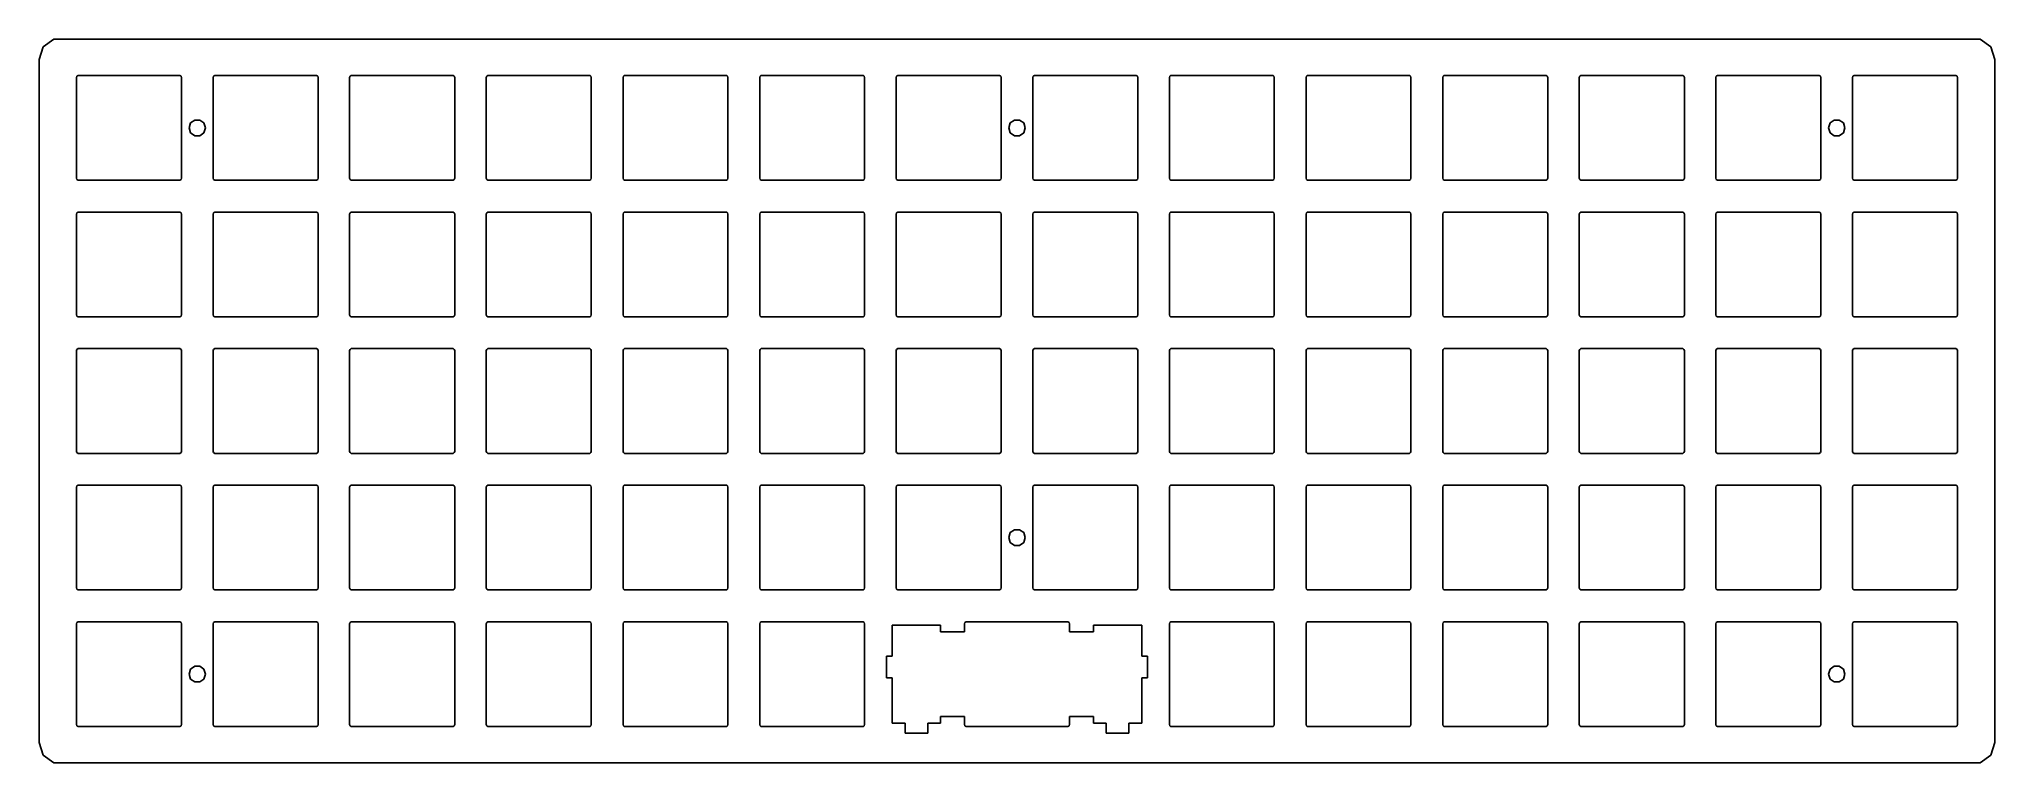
# Model space of a CAD drawing. Header units: metres. Extents: x -5.4 to 5.4, y -2 to 2.
import ezdxf

# ---------------------------------------------------------------- set-up
doc = ezdxf.new("R2010")
doc.units = ezdxf.units.M

msp = doc.modelspace()

# ---------------------------------------------------------------- linework, layer by layer
for p, q in [((-5.332, 1.94), (-5.354, 1.87)), ((-5.273, 1.982), (-5.332, 1.94)), ((5.273, 1.982), (-5.273, 1.982)), ((5.332, 1.94), (5.273, 1.982)), ((5.354, 1.87), (5.332, 1.94)), ((-5.354, 1.87), (-5.354, -1.87)), ((5.354, -1.87), (5.354, 1.87)), ((-5.15, 1.772), (-5.147, 1.779)), ((-5.15, 1.22), (-5.15, 1.772)), ((-5.147, 1.779), (-5.141, 1.783)), ((-5.141, 1.783), (-4.583, 1.783)), ((-4.583, 1.783), (-4.577, 1.779)), ((-4.577, 1.779), (-4.575, 1.772)), ((-4.575, 1.772), (-4.575, 1.22)), ((-4.402, 1.772), (-4.399, 1.779)), ((-4.402, 1.22), (-4.402, 1.772)), ((-4.399, 1.779), (-4.393, 1.783)), ((-4.393, 1.783), (-3.835, 1.783)), ((-3.835, 1.783), (-3.829, 1.779)), ((-3.829, 1.779), (-3.827, 1.772)), ((-3.827, 1.772), (-3.827, 1.22)), ((-3.654, 1.772), (-3.651, 1.779)), ((-3.654, 1.22), (-3.654, 1.772)), ((-3.651, 1.779), (-3.645, 1.783)), ((-3.645, 1.783), (-3.087, 1.783)), ((-3.087, 1.783), (-3.081, 1.779)), ((-3.081, 1.779), (-3.079, 1.772)), ((-3.079, 1.772), (-3.079, 1.22)), ((-2.906, 1.772), (-2.903, 1.779)), ((-2.906, 1.22), (-2.906, 1.772)), ((-2.903, 1.779), (-2.897, 1.783)), ((-2.897, 1.783), (-2.339, 1.783)), ((-2.339, 1.783), (-2.333, 1.779)), ((-2.333, 1.779), (-2.331, 1.772)), ((-2.331, 1.772), (-2.331, 1.22)), ((-2.157, 1.772), (-2.155, 1.779)), ((-2.157, 1.22), (-2.157, 1.772)), ((-2.155, 1.779), (-2.149, 1.783)), ((-2.149, 1.783), (-1.591, 1.783)), ((-1.591, 1.783), (-1.585, 1.779)), ((-1.585, 1.779), (-1.583, 1.772)), ((-1.583, 1.772), (-1.583, 1.22)), ((-1.409, 1.772), (-1.407, 1.779)), ((-1.409, 1.22), (-1.409, 1.772)), ((-1.407, 1.779), (-1.401, 1.783)), ((-1.401, 1.783), (-0.843, 1.783)), ((-0.843, 1.783), (-0.837, 1.779)), ((-0.837, 1.779), (-0.835, 1.772)), ((-0.835, 1.772), (-0.835, 1.22)), ((-0.661, 1.772), (-0.659, 1.779)), ((-0.661, 1.22), (-0.661, 1.772)), ((-0.659, 1.779), (-0.653, 1.783)), ((-0.653, 1.783), (-0.095, 1.783)), ((-0.095, 1.783), (-0.089, 1.779)), ((-0.089, 1.779), (-0.087, 1.772)), ((-0.087, 1.772), (-0.087, 1.22)), ((0.087, 1.772), (0.089, 1.779)), ((0.087, 1.22), (0.087, 1.772)), ((0.089, 1.779), (0.095, 1.783)), ((0.095, 1.783), (0.653, 1.783)), ((0.653, 1.783), (0.659, 1.779)), ((0.659, 1.779), (0.661, 1.772)), ((0.661, 1.772), (0.661, 1.22)), ((0.835, 1.772), (0.837, 1.779)), ((0.835, 1.22), (0.835, 1.772)), ((0.837, 1.779), (0.843, 1.783)), ((0.843, 1.783), (1.401, 1.783)), ((1.401, 1.783), (1.407, 1.779)), ((1.407, 1.779), (1.409, 1.772)), ((1.409, 1.772), (1.409, 1.22)), ((1.583, 1.772), (1.585, 1.779)), ((1.583, 1.22), (1.583, 1.772)), ((1.585, 1.779), (1.591, 1.783)), ((1.591, 1.783), (2.149, 1.783)), ((2.149, 1.783), (2.155, 1.779)), ((2.155, 1.779), (2.157, 1.772)), ((2.157, 1.772), (2.157, 1.22)), ((2.331, 1.772), (2.333, 1.779)), ((2.331, 1.22), (2.331, 1.772)), ((2.333, 1.779), (2.339, 1.783)), ((2.339, 1.783), (2.897, 1.783)), ((2.897, 1.783), (2.903, 1.779)), ((2.903, 1.779), (2.906, 1.772)), ((2.906, 1.772), (2.906, 1.22)), ((3.079, 1.772), (3.081, 1.779)), ((3.079, 1.22), (3.079, 1.772)), ((3.081, 1.779), (3.087, 1.783)), ((3.087, 1.783), (3.645, 1.783)), ((3.645, 1.783), (3.651, 1.779)), ((3.651, 1.779), (3.654, 1.772)), ((3.654, 1.772), (3.654, 1.22)), ((3.827, 1.772), (3.829, 1.779)), ((3.827, 1.22), (3.827, 1.772)), ((3.829, 1.779), (3.835, 1.783)), ((3.835, 1.783), (4.393, 1.783)), ((4.393, 1.783), (4.399, 1.779)), ((4.399, 1.779), (4.402, 1.772)), ((4.402, 1.772), (4.402, 1.22)), ((4.575, 1.772), (4.577, 1.779)), ((4.575, 1.22), (4.575, 1.772)), ((4.577, 1.779), (4.583, 1.783)), ((4.583, 1.783), (5.141, 1.783)), ((5.141, 1.783), (5.147, 1.779)), ((5.147, 1.779), (5.15, 1.772)), ((5.15, 1.772), (5.15, 1.22)), ((-4.533, 1.496), (-4.525, 1.523)), ((-4.525, 1.523), (-4.502, 1.539)), ((-4.502, 1.539), (-4.474, 1.539)), ((-4.474, 1.539), (-4.452, 1.523)), ((-4.452, 1.523), (-4.443, 1.496)), ((-0.045, 1.496), (-0.037, 1.523)), ((-0.037, 1.523), (-0.014, 1.539)), ((-0.014, 1.539), (0.014, 1.539)), ((0.014, 1.539), (0.037, 1.523)), ((0.037, 1.523), (0.045, 1.496)), ((4.443, 1.496), (4.452, 1.523)), ((4.452, 1.523), (4.474, 1.539)), ((4.474, 1.539), (4.502, 1.539)), ((4.502, 1.539), (4.525, 1.523)), ((4.525, 1.523), (4.533, 1.496)), ((-4.525, 1.469), (-4.533, 1.496)), ((-4.502, 1.453), (-4.525, 1.469)), ((-4.474, 1.453), (-4.502, 1.453)), ((-4.452, 1.469), (-4.474, 1.453)), ((-4.443, 1.496), (-4.452, 1.469)), ((-0.037, 1.469), (-0.045, 1.496)), ((-0.014, 1.453), (-0.037, 1.469)), ((0.014, 1.453), (-0.014, 1.453)), ((0.037, 1.469), (0.014, 1.453)), ((0.045, 1.496), (0.037, 1.469)), ((4.452, 1.469), (4.443, 1.496)), ((4.474, 1.453), (4.452, 1.469)), ((4.502, 1.453), (4.474, 1.453)), ((4.525, 1.469), (4.502, 1.453)), ((4.533, 1.496), (4.525, 1.469)), ((-5.147, 1.214), (-5.15, 1.22)), ((-5.141, 1.209), (-5.147, 1.214)), ((-4.583, 1.209), (-5.141, 1.209)), ((-4.577, 1.214), (-4.583, 1.209)), ((-4.575, 1.22), (-4.577, 1.214)), ((-4.399, 1.214), (-4.402, 1.22)), ((-4.393, 1.209), (-4.399, 1.214)), ((-3.835, 1.209), (-4.393, 1.209)), ((-3.829, 1.214), (-3.835, 1.209)), ((-3.827, 1.22), (-3.829, 1.214)), ((-3.651, 1.214), (-3.654, 1.22)), ((-3.645, 1.209), (-3.651, 1.214)), ((-3.087, 1.209), (-3.645, 1.209)), ((-3.081, 1.214), (-3.087, 1.209)), ((-3.079, 1.22), (-3.081, 1.214)), ((-2.903, 1.214), (-2.906, 1.22)), ((-2.897, 1.209), (-2.903, 1.214)), ((-2.339, 1.209), (-2.897, 1.209)), ((-2.333, 1.214), (-2.339, 1.209)), ((-2.331, 1.22), (-2.333, 1.214)), ((-2.155, 1.214), (-2.157, 1.22)), ((-2.149, 1.209), (-2.155, 1.214)), ((-1.591, 1.209), (-2.149, 1.209)), ((-1.585, 1.214), (-1.591, 1.209)), ((-1.583, 1.22), (-1.585, 1.214)), ((-1.407, 1.214), (-1.409, 1.22)), ((-1.401, 1.209), (-1.407, 1.214)), ((-0.843, 1.209), (-1.401, 1.209)), ((-0.837, 1.214), (-0.843, 1.209)), ((-0.835, 1.22), (-0.837, 1.214)), ((-0.659, 1.214), (-0.661, 1.22)), ((-0.653, 1.209), (-0.659, 1.214)), ((-0.095, 1.209), (-0.653, 1.209)), ((-0.089, 1.214), (-0.095, 1.209)), ((-0.087, 1.22), (-0.089, 1.214)), ((0.089, 1.214), (0.087, 1.22)), ((0.095, 1.209), (0.089, 1.214)), ((0.653, 1.209), (0.095, 1.209)), ((0.659, 1.214), (0.653, 1.209)), ((0.661, 1.22), (0.659, 1.214)), ((0.837, 1.214), (0.835, 1.22)), ((0.843, 1.209), (0.837, 1.214)), ((1.401, 1.209), (0.843, 1.209)), ((1.407, 1.214), (1.401, 1.209)), ((1.409, 1.22), (1.407, 1.214)), ((1.585, 1.214), (1.583, 1.22)), ((1.591, 1.209), (1.585, 1.214)), ((2.149, 1.209), (1.591, 1.209)), ((2.155, 1.214), (2.149, 1.209)), ((2.157, 1.22), (2.155, 1.214)), ((2.333, 1.214), (2.331, 1.22)), ((2.339, 1.209), (2.333, 1.214)), ((2.897, 1.209), (2.339, 1.209)), ((2.903, 1.214), (2.897, 1.209)), ((2.906, 1.22), (2.903, 1.214)), ((3.081, 1.214), (3.079, 1.22)), ((3.087, 1.209), (3.081, 1.214)), ((3.645, 1.209), (3.087, 1.209)), ((3.651, 1.214), (3.645, 1.209)), ((3.654, 1.22), (3.651, 1.214)), ((3.829, 1.214), (3.827, 1.22)), ((3.835, 1.209), (3.829, 1.214)), ((4.393, 1.209), (3.835, 1.209)), ((4.399, 1.214), (4.393, 1.209)), ((4.402, 1.22), (4.399, 1.214)), ((4.577, 1.214), (4.575, 1.22)), ((4.583, 1.209), (4.577, 1.214)), ((5.141, 1.209), (4.583, 1.209)), ((5.147, 1.214), (5.141, 1.209)), ((5.15, 1.22), (5.147, 1.214)), ((-5.15, 1.024), (-5.147, 1.031)), ((-5.15, 0.472), (-5.15, 1.024)), ((-5.147, 1.031), (-5.141, 1.035)), ((-5.141, 1.035), (-4.583, 1.035)), ((-4.583, 1.035), (-4.577, 1.031)), ((-4.577, 1.031), (-4.575, 1.024)), ((-4.575, 1.024), (-4.575, 0.472)), ((-4.402, 1.024), (-4.399, 1.031)), ((-4.402, 0.472), (-4.402, 1.024)), ((-4.399, 1.031), (-4.393, 1.035)), ((-4.393, 1.035), (-3.835, 1.035)), ((-3.835, 1.035), (-3.829, 1.031)), ((-3.829, 1.031), (-3.827, 1.024)), ((-3.827, 1.024), (-3.827, 0.472)), ((-3.654, 1.024), (-3.651, 1.031)), ((-3.654, 0.472), (-3.654, 1.024)), ((-3.651, 1.031), (-3.645, 1.035)), ((-3.645, 1.035), (-3.087, 1.035)), ((-3.087, 1.035), (-3.081, 1.031)), ((-3.081, 1.031), (-3.079, 1.024)), ((-3.079, 1.024), (-3.079, 0.472)), ((-2.906, 1.024), (-2.903, 1.031)), ((-2.906, 0.472), (-2.906, 1.024)), ((-2.903, 1.031), (-2.897, 1.035)), ((-2.897, 1.035), (-2.339, 1.035)), ((-2.339, 1.035), (-2.333, 1.031)), ((-2.333, 1.031), (-2.331, 1.024)), ((-2.331, 1.024), (-2.331, 0.472)), ((-2.157, 1.024), (-2.155, 1.031)), ((-2.157, 0.472), (-2.157, 1.024)), ((-2.155, 1.031), (-2.149, 1.035)), ((-2.149, 1.035), (-1.591, 1.035)), ((-1.591, 1.035), (-1.585, 1.031)), ((-1.585, 1.031), (-1.583, 1.024)), ((-1.583, 1.024), (-1.583, 0.472)), ((-1.409, 1.024), (-1.407, 1.031)), ((-1.409, 0.472), (-1.409, 1.024)), ((-1.407, 1.031), (-1.401, 1.035)), ((-1.401, 1.035), (-0.843, 1.035)), ((-0.843, 1.035), (-0.837, 1.031)), ((-0.837, 1.031), (-0.835, 1.024)), ((-0.835, 1.024), (-0.835, 0.472)), ((-0.661, 1.024), (-0.659, 1.031)), ((-0.661, 0.472), (-0.661, 1.024)), ((-0.659, 1.031), (-0.653, 1.035)), ((-0.653, 1.035), (-0.095, 1.035)), ((-0.095, 1.035), (-0.089, 1.031)), ((-0.089, 1.031), (-0.087, 1.024)), ((-0.087, 1.024), (-0.087, 0.472)), ((0.087, 1.024), (0.089, 1.031)), ((0.087, 0.472), (0.087, 1.024)), ((0.089, 1.031), (0.095, 1.035)), ((0.095, 1.035), (0.653, 1.035)), ((0.653, 1.035), (0.659, 1.031)), ((0.659, 1.031), (0.661, 1.024)), ((0.661, 1.024), (0.661, 0.472)), ((0.835, 1.024), (0.837, 1.031)), ((0.835, 0.472), (0.835, 1.024)), ((0.837, 1.031), (0.843, 1.035)), ((0.843, 1.035), (1.401, 1.035)), ((1.401, 1.035), (1.407, 1.031)), ((1.407, 1.031), (1.409, 1.024)), ((1.409, 1.024), (1.409, 0.472)), ((1.583, 1.024), (1.585, 1.031)), ((1.583, 0.472), (1.583, 1.024)), ((1.585, 1.031), (1.591, 1.035)), ((1.591, 1.035), (2.149, 1.035)), ((2.149, 1.035), (2.155, 1.031)), ((2.155, 1.031), (2.157, 1.024)), ((2.157, 1.024), (2.157, 0.472)), ((2.331, 1.024), (2.333, 1.031)), ((2.331, 0.472), (2.331, 1.024)), ((2.333, 1.031), (2.339, 1.035)), ((2.339, 1.035), (2.897, 1.035)), ((2.897, 1.035), (2.903, 1.031)), ((2.903, 1.031), (2.906, 1.024)), ((2.906, 1.024), (2.906, 0.472)), ((3.079, 1.024), (3.081, 1.031)), ((3.079, 0.472), (3.079, 1.024)), ((3.081, 1.031), (3.087, 1.035)), ((3.087, 1.035), (3.645, 1.035)), ((3.645, 1.035), (3.651, 1.031)), ((3.651, 1.031), (3.654, 1.024)), ((3.654, 1.024), (3.654, 0.472)), ((3.827, 1.024), (3.829, 1.031)), ((3.827, 0.472), (3.827, 1.024)), ((3.829, 1.031), (3.835, 1.035)), ((3.835, 1.035), (4.393, 1.035)), ((4.393, 1.035), (4.399, 1.031)), ((4.399, 1.031), (4.402, 1.024)), ((4.402, 1.024), (4.402, 0.472)), ((4.575, 1.024), (4.577, 1.031)), ((4.575, 0.472), (4.575, 1.024)), ((4.577, 1.031), (4.583, 1.035)), ((4.583, 1.035), (5.141, 1.035)), ((5.141, 1.035), (5.147, 1.031)), ((5.147, 1.031), (5.15, 1.024)), ((5.15, 1.024), (5.15, 0.472)), ((-5.147, 0.465), (-5.15, 0.472)), ((-5.141, 0.461), (-5.147, 0.465)), ((-4.583, 0.461), (-5.141, 0.461)), ((-4.577, 0.465), (-4.583, 0.461)), ((-4.575, 0.472), (-4.577, 0.465)), ((-4.399, 0.465), (-4.402, 0.472)), ((-4.393, 0.461), (-4.399, 0.465)), ((-3.835, 0.461), (-4.393, 0.461)), ((-3.829, 0.465), (-3.835, 0.461)), ((-3.827, 0.472), (-3.829, 0.465)), ((-3.651, 0.465), (-3.654, 0.472)), ((-3.645, 0.461), (-3.651, 0.465)), ((-3.087, 0.461), (-3.645, 0.461)), ((-3.081, 0.465), (-3.087, 0.461)), ((-3.079, 0.472), (-3.081, 0.465)), ((-2.903, 0.465), (-2.906, 0.472)), ((-2.897, 0.461), (-2.903, 0.465)), ((-2.339, 0.461), (-2.897, 0.461)), ((-2.333, 0.465), (-2.339, 0.461)), ((-2.331, 0.472), (-2.333, 0.465)), ((-2.155, 0.465), (-2.157, 0.472)), ((-2.149, 0.461), (-2.155, 0.465)), ((-1.591, 0.461), (-2.149, 0.461)), ((-1.585, 0.465), (-1.591, 0.461)), ((-1.583, 0.472), (-1.585, 0.465)), ((-1.407, 0.465), (-1.409, 0.472)), ((-1.401, 0.461), (-1.407, 0.465)), ((-0.843, 0.461), (-1.401, 0.461)), ((-0.837, 0.465), (-0.843, 0.461)), ((-0.835, 0.472), (-0.837, 0.465)), ((-0.659, 0.465), (-0.661, 0.472)), ((-0.653, 0.461), (-0.659, 0.465)), ((-0.095, 0.461), (-0.653, 0.461)), ((-0.089, 0.465), (-0.095, 0.461)), ((-0.087, 0.472), (-0.089, 0.465)), ((0.089, 0.465), (0.087, 0.472)), ((0.095, 0.461), (0.089, 0.465)), ((0.653, 0.461), (0.095, 0.461)), ((0.659, 0.465), (0.653, 0.461)), ((0.661, 0.472), (0.659, 0.465)), ((0.837, 0.465), (0.835, 0.472)), ((0.843, 0.461), (0.837, 0.465)), ((1.401, 0.461), (0.843, 0.461)), ((1.407, 0.465), (1.401, 0.461)), ((1.409, 0.472), (1.407, 0.465)), ((1.585, 0.465), (1.583, 0.472)), ((1.591, 0.461), (1.585, 0.465)), ((2.149, 0.461), (1.591, 0.461)), ((2.155, 0.465), (2.149, 0.461)), ((2.157, 0.472), (2.155, 0.465)), ((2.333, 0.465), (2.331, 0.472)), ((2.339, 0.461), (2.333, 0.465)), ((2.897, 0.461), (2.339, 0.461)), ((2.903, 0.465), (2.897, 0.461)), ((2.906, 0.472), (2.903, 0.465)), ((3.081, 0.465), (3.079, 0.472)), ((3.087, 0.461), (3.081, 0.465)), ((3.645, 0.461), (3.087, 0.461)), ((3.651, 0.465), (3.645, 0.461)), ((3.654, 0.472), (3.651, 0.465)), ((3.829, 0.465), (3.827, 0.472)), ((3.835, 0.461), (3.829, 0.465)), ((4.393, 0.461), (3.835, 0.461)), ((4.399, 0.465), (4.393, 0.461)), ((4.402, 0.472), (4.399, 0.465)), ((4.577, 0.465), (4.575, 0.472)), ((4.583, 0.461), (4.577, 0.465)), ((5.141, 0.461), (4.583, 0.461)), ((5.147, 0.465), (5.141, 0.461)), ((5.15, 0.472), (5.147, 0.465)), ((-5.15, 0.276), (-5.147, 0.283)), ((-5.15, -0.276), (-5.15, 0.276)), ((-5.147, 0.283), (-5.141, 0.287)), ((-5.141, 0.287), (-4.583, 0.287)), ((-4.583, 0.287), (-4.577, 0.283)), ((-4.577, 0.283), (-4.575, 0.276)), ((-4.575, 0.276), (-4.575, -0.276)), ((-4.402, 0.276), (-4.399, 0.283)), ((-4.402, -0.276), (-4.402, 0.276)), ((-4.399, 0.283), (-4.393, 0.287)), ((-4.393, 0.287), (-3.835, 0.287)), ((-3.835, 0.287), (-3.829, 0.283)), ((-3.829, 0.283), (-3.827, 0.276)), ((-3.827, 0.276), (-3.827, -0.276)), ((-3.654, 0.276), (-3.651, 0.283)), ((-3.654, -0.276), (-3.654, 0.276)), ((-3.651, 0.283), (-3.645, 0.287)), ((-3.645, 0.287), (-3.087, 0.287)), ((-3.087, 0.287), (-3.081, 0.283)), ((-3.081, 0.283), (-3.079, 0.276)), ((-3.079, 0.276), (-3.079, -0.276)), ((-2.906, 0.276), (-2.903, 0.283)), ((-2.906, -0.276), (-2.906, 0.276)), ((-2.903, 0.283), (-2.897, 0.287)), ((-2.897, 0.287), (-2.339, 0.287)), ((-2.339, 0.287), (-2.333, 0.283)), ((-2.333, 0.283), (-2.331, 0.276)), ((-2.331, 0.276), (-2.331, -0.276)), ((-2.157, 0.276), (-2.155, 0.283)), ((-2.157, -0.276), (-2.157, 0.276)), ((-2.155, 0.283), (-2.149, 0.287)), ((-2.149, 0.287), (-1.591, 0.287)), ((-1.591, 0.287), (-1.585, 0.283)), ((-1.585, 0.283), (-1.583, 0.276)), ((-1.583, 0.276), (-1.583, -0.276)), ((-1.409, 0.276), (-1.407, 0.283)), ((-1.409, -0.276), (-1.409, 0.276)), ((-1.407, 0.283), (-1.401, 0.287)), ((-1.401, 0.287), (-0.843, 0.287)), ((-0.843, 0.287), (-0.837, 0.283)), ((-0.837, 0.283), (-0.835, 0.276)), ((-0.835, 0.276), (-0.835, -0.276)), ((-0.661, 0.276), (-0.659, 0.283)), ((-0.661, -0.276), (-0.661, 0.276)), ((-0.659, 0.283), (-0.653, 0.287)), ((-0.653, 0.287), (-0.095, 0.287)), ((-0.095, 0.287), (-0.089, 0.283)), ((-0.089, 0.283), (-0.087, 0.276)), ((-0.087, 0.276), (-0.087, -0.276)), ((0.087, 0.276), (0.089, 0.283)), ((0.087, -0.276), (0.087, 0.276)), ((0.089, 0.283), (0.095, 0.287)), ((0.095, 0.287), (0.653, 0.287)), ((0.653, 0.287), (0.659, 0.283)), ((0.659, 0.283), (0.661, 0.276)), ((0.661, 0.276), (0.661, -0.276)), ((0.835, 0.276), (0.837, 0.283)), ((0.835, -0.276), (0.835, 0.276)), ((0.837, 0.283), (0.843, 0.287)), ((0.843, 0.287), (1.401, 0.287)), ((1.401, 0.287), (1.407, 0.283)), ((1.407, 0.283), (1.409, 0.276)), ((1.409, 0.276), (1.409, -0.276)), ((1.583, 0.276), (1.585, 0.283)), ((1.583, -0.276), (1.583, 0.276)), ((1.585, 0.283), (1.591, 0.287)), ((1.591, 0.287), (2.149, 0.287)), ((2.149, 0.287), (2.155, 0.283)), ((2.155, 0.283), (2.157, 0.276)), ((2.157, 0.276), (2.157, -0.276)), ((2.331, 0.276), (2.333, 0.283)), ((2.331, -0.276), (2.331, 0.276)), ((2.333, 0.283), (2.339, 0.287)), ((2.339, 0.287), (2.897, 0.287)), ((2.897, 0.287), (2.903, 0.283)), ((2.903, 0.283), (2.906, 0.276)), ((2.906, 0.276), (2.906, -0.276)), ((3.079, 0.276), (3.081, 0.283)), ((3.079, -0.276), (3.079, 0.276)), ((3.081, 0.283), (3.087, 0.287)), ((3.087, 0.287), (3.645, 0.287)), ((3.645, 0.287), (3.651, 0.283)), ((3.651, 0.283), (3.654, 0.276)), ((3.654, 0.276), (3.654, -0.276)), ((3.827, 0.276), (3.829, 0.283)), ((3.827, -0.276), (3.827, 0.276)), ((3.829, 0.283), (3.835, 0.287)), ((3.835, 0.287), (4.393, 0.287)), ((4.393, 0.287), (4.399, 0.283)), ((4.399, 0.283), (4.402, 0.276)), ((4.402, 0.276), (4.402, -0.276)), ((4.575, 0.276), (4.577, 0.283)), ((4.575, -0.276), (4.575, 0.276)), ((4.577, 0.283), (4.583, 0.287)), ((4.583, 0.287), (5.141, 0.287)), ((5.141, 0.287), (5.147, 0.283)), ((5.147, 0.283), (5.15, 0.276)), ((5.15, 0.276), (5.15, -0.276)), ((-5.147, -0.283), (-5.15, -0.276)), ((-5.141, -0.287), (-5.147, -0.283)), ((-4.583, -0.287), (-5.141, -0.287)), ((-4.577, -0.283), (-4.583, -0.287)), ((-4.575, -0.276), (-4.577, -0.283)), ((-4.399, -0.283), (-4.402, -0.276)), ((-4.393, -0.287), (-4.399, -0.283)), ((-3.835, -0.287), (-4.393, -0.287)), ((-3.829, -0.283), (-3.835, -0.287)), ((-3.827, -0.276), (-3.829, -0.283)), ((-3.651, -0.283), (-3.654, -0.276)), ((-3.645, -0.287), (-3.651, -0.283)), ((-3.087, -0.287), (-3.645, -0.287)), ((-3.081, -0.283), (-3.087, -0.287)), ((-3.079, -0.276), (-3.081, -0.283)), ((-2.903, -0.283), (-2.906, -0.276)), ((-2.897, -0.287), (-2.903, -0.283)), ((-2.339, -0.287), (-2.897, -0.287)), ((-2.333, -0.283), (-2.339, -0.287)), ((-2.331, -0.276), (-2.333, -0.283)), ((-2.155, -0.283), (-2.157, -0.276)), ((-2.149, -0.287), (-2.155, -0.283)), ((-1.591, -0.287), (-2.149, -0.287)), ((-1.585, -0.283), (-1.591, -0.287)), ((-1.583, -0.276), (-1.585, -0.283)), ((-1.407, -0.283), (-1.409, -0.276)), ((-1.401, -0.287), (-1.407, -0.283)), ((-0.843, -0.287), (-1.401, -0.287)), ((-0.837, -0.283), (-0.843, -0.287)), ((-0.835, -0.276), (-0.837, -0.283)), ((-0.659, -0.283), (-0.661, -0.276)), ((-0.653, -0.287), (-0.659, -0.283)), ((-0.095, -0.287), (-0.653, -0.287)), ((-0.089, -0.283), (-0.095, -0.287)), ((-0.087, -0.276), (-0.089, -0.283)), ((0.089, -0.283), (0.087, -0.276)), ((0.095, -0.287), (0.089, -0.283)), ((0.653, -0.287), (0.095, -0.287)), ((0.659, -0.283), (0.653, -0.287)), ((0.661, -0.276), (0.659, -0.283)), ((0.837, -0.283), (0.835, -0.276)), ((0.843, -0.287), (0.837, -0.283)), ((1.401, -0.287), (0.843, -0.287)), ((1.407, -0.283), (1.401, -0.287)), ((1.409, -0.276), (1.407, -0.283)), ((1.585, -0.283), (1.583, -0.276)), ((1.591, -0.287), (1.585, -0.283)), ((2.149, -0.287), (1.591, -0.287)), ((2.155, -0.283), (2.149, -0.287)), ((2.157, -0.276), (2.155, -0.283)), ((2.333, -0.283), (2.331, -0.276)), ((2.339, -0.287), (2.333, -0.283)), ((2.897, -0.287), (2.339, -0.287)), ((2.903, -0.283), (2.897, -0.287)), ((2.906, -0.276), (2.903, -0.283)), ((3.081, -0.283), (3.079, -0.276)), ((3.087, -0.287), (3.081, -0.283)), ((3.645, -0.287), (3.087, -0.287)), ((3.651, -0.283), (3.645, -0.287)), ((3.654, -0.276), (3.651, -0.283)), ((3.829, -0.283), (3.827, -0.276)), ((3.835, -0.287), (3.829, -0.283)), ((4.393, -0.287), (3.835, -0.287)), ((4.399, -0.283), (4.393, -0.287)), ((4.402, -0.276), (4.399, -0.283)), ((4.577, -0.283), (4.575, -0.276)), ((4.583, -0.287), (4.577, -0.283)), ((5.141, -0.287), (4.583, -0.287)), ((5.147, -0.283), (5.141, -0.287)), ((5.15, -0.276), (5.147, -0.283)), ((-5.15, -0.472), (-5.147, -0.465)), ((-5.15, -1.024), (-5.15, -0.472)), ((-5.147, -0.465), (-5.141, -0.461)), ((-5.141, -0.461), (-4.583, -0.461)), ((-4.583, -0.461), (-4.577, -0.465)), ((-4.577, -0.465), (-4.575, -0.472)), ((-4.575, -0.472), (-4.575, -1.024)), ((-4.402, -0.472), (-4.399, -0.465)), ((-4.402, -1.024), (-4.402, -0.472)), ((-4.399, -0.465), (-4.393, -0.461)), ((-4.393, -0.461), (-3.835, -0.461)), ((-3.835, -0.461), (-3.829, -0.465)), ((-3.829, -0.465), (-3.827, -0.472)), ((-3.827, -0.472), (-3.827, -1.024)), ((-3.654, -0.472), (-3.651, -0.465)), ((-3.654, -1.024), (-3.654, -0.472)), ((-3.651, -0.465), (-3.645, -0.461)), ((-3.645, -0.461), (-3.087, -0.461)), ((-3.087, -0.461), (-3.081, -0.465)), ((-3.081, -0.465), (-3.079, -0.472)), ((-3.079, -0.472), (-3.079, -1.024)), ((-2.906, -0.472), (-2.903, -0.465)), ((-2.906, -1.024), (-2.906, -0.472)), ((-2.903, -0.465), (-2.897, -0.461)), ((-2.897, -0.461), (-2.339, -0.461)), ((-2.339, -0.461), (-2.333, -0.465)), ((-2.333, -0.465), (-2.331, -0.472)), ((-2.331, -0.472), (-2.331, -1.024)), ((-2.157, -0.472), (-2.155, -0.465)), ((-2.157, -1.024), (-2.157, -0.472)), ((-2.155, -0.465), (-2.149, -0.461)), ((-2.149, -0.461), (-1.591, -0.461)), ((-1.591, -0.461), (-1.585, -0.465)), ((-1.585, -0.465), (-1.583, -0.472)), ((-1.583, -0.472), (-1.583, -1.024)), ((-1.409, -0.472), (-1.407, -0.465)), ((-1.409, -1.024), (-1.409, -0.472)), ((-1.407, -0.465), (-1.401, -0.461)), ((-1.401, -0.461), (-0.843, -0.461)), ((-0.843, -0.461), (-0.837, -0.465)), ((-0.837, -0.465), (-0.835, -0.472)), ((-0.835, -0.472), (-0.835, -1.024)), ((-0.661, -0.472), (-0.659, -0.465)), ((-0.661, -1.024), (-0.661, -0.472)), ((-0.659, -0.465), (-0.653, -0.461)), ((-0.653, -0.461), (-0.095, -0.461)), ((-0.095, -0.461), (-0.089, -0.465)), ((-0.089, -0.465), (-0.087, -0.472)), ((-0.087, -0.472), (-0.087, -1.024)), ((0.087, -0.472), (0.089, -0.465)), ((0.087, -1.024), (0.087, -0.472)), ((0.089, -0.465), (0.095, -0.461)), ((0.095, -0.461), (0.653, -0.461)), ((0.653, -0.461), (0.659, -0.465)), ((0.659, -0.465), (0.661, -0.472)), ((0.661, -0.472), (0.661, -1.024)), ((0.835, -0.472), (0.837, -0.465)), ((0.835, -1.024), (0.835, -0.472)), ((0.837, -0.465), (0.843, -0.461)), ((0.843, -0.461), (1.401, -0.461)), ((1.401, -0.461), (1.407, -0.465)), ((1.407, -0.465), (1.409, -0.472)), ((1.409, -0.472), (1.409, -1.024)), ((1.583, -0.472), (1.585, -0.465)), ((1.583, -1.024), (1.583, -0.472)), ((1.585, -0.465), (1.591, -0.461)), ((1.591, -0.461), (2.149, -0.461)), ((2.149, -0.461), (2.155, -0.465)), ((2.155, -0.465), (2.157, -0.472)), ((2.157, -0.472), (2.157, -1.024)), ((2.331, -0.472), (2.333, -0.465)), ((2.331, -1.024), (2.331, -0.472)), ((2.333, -0.465), (2.339, -0.461)), ((2.339, -0.461), (2.897, -0.461)), ((2.897, -0.461), (2.903, -0.465)), ((2.903, -0.465), (2.906, -0.472)), ((2.906, -0.472), (2.906, -1.024)), ((3.079, -0.472), (3.081, -0.465)), ((3.079, -1.024), (3.079, -0.472)), ((3.081, -0.465), (3.087, -0.461)), ((3.087, -0.461), (3.645, -0.461)), ((3.645, -0.461), (3.651, -0.465)), ((3.651, -0.465), (3.654, -0.472)), ((3.654, -0.472), (3.654, -1.024)), ((3.827, -0.472), (3.829, -0.465)), ((3.827, -1.024), (3.827, -0.472)), ((3.829, -0.465), (3.835, -0.461)), ((3.835, -0.461), (4.393, -0.461)), ((4.393, -0.461), (4.399, -0.465)), ((4.399, -0.465), (4.402, -0.472)), ((4.402, -0.472), (4.402, -1.024)), ((4.575, -0.472), (4.577, -0.465)), ((4.575, -1.024), (4.575, -0.472)), ((4.577, -0.465), (4.583, -0.461)), ((4.583, -0.461), (5.141, -0.461)), ((5.141, -0.461), (5.147, -0.465)), ((5.147, -0.465), (5.15, -0.472)), ((5.15, -0.472), (5.15, -1.024)), ((-0.045, -0.748), (-0.037, -0.721)), ((-0.037, -0.775), (-0.045, -0.748)), ((-0.037, -0.721), (-0.014, -0.705)), ((-0.014, -0.705), (0.014, -0.705)), ((0.014, -0.705), (0.037, -0.721)), ((0.037, -0.721), (0.045, -0.748)), ((0.045, -0.748), (0.037, -0.775)), ((-0.014, -0.791), (-0.037, -0.775)), ((0.014, -0.791), (-0.014, -0.791)), ((0.037, -0.775), (0.014, -0.791)), ((-5.147, -1.031), (-5.15, -1.024)), ((-5.141, -1.035), (-5.147, -1.031)), ((-4.583, -1.035), (-5.141, -1.035)), ((-4.577, -1.031), (-4.583, -1.035)), ((-4.575, -1.024), (-4.577, -1.031)), ((-4.399, -1.031), (-4.402, -1.024)), ((-4.393, -1.035), (-4.399, -1.031)), ((-3.835, -1.035), (-4.393, -1.035)), ((-3.829, -1.031), (-3.835, -1.035)), ((-3.827, -1.024), (-3.829, -1.031)), ((-3.651, -1.031), (-3.654, -1.024)), ((-3.645, -1.035), (-3.651, -1.031)), ((-3.087, -1.035), (-3.645, -1.035)), ((-3.081, -1.031), (-3.087, -1.035)), ((-3.079, -1.024), (-3.081, -1.031)), ((-2.903, -1.031), (-2.906, -1.024)), ((-2.897, -1.035), (-2.903, -1.031)), ((-2.339, -1.035), (-2.897, -1.035)), ((-2.333, -1.031), (-2.339, -1.035)), ((-2.331, -1.024), (-2.333, -1.031)), ((-2.155, -1.031), (-2.157, -1.024)), ((-2.149, -1.035), (-2.155, -1.031)), ((-1.591, -1.035), (-2.149, -1.035)), ((-1.585, -1.031), (-1.591, -1.035)), ((-1.583, -1.024), (-1.585, -1.031)), ((-1.407, -1.031), (-1.409, -1.024)), ((-1.401, -1.035), (-1.407, -1.031)), ((-0.843, -1.035), (-1.401, -1.035)), ((-0.837, -1.031), (-0.843, -1.035)), ((-0.835, -1.024), (-0.837, -1.031)), ((-0.659, -1.031), (-0.661, -1.024)), ((-0.653, -1.035), (-0.659, -1.031)), ((-0.095, -1.035), (-0.653, -1.035)), ((-0.089, -1.031), (-0.095, -1.035)), ((-0.087, -1.024), (-0.089, -1.031)), ((0.089, -1.031), (0.087, -1.024)), ((0.095, -1.035), (0.089, -1.031)), ((0.653, -1.035), (0.095, -1.035)), ((0.659, -1.031), (0.653, -1.035)), ((0.661, -1.024), (0.659, -1.031)), ((0.837, -1.031), (0.835, -1.024)), ((0.843, -1.035), (0.837, -1.031)), ((1.401, -1.035), (0.843, -1.035)), ((1.407, -1.031), (1.401, -1.035)), ((1.409, -1.024), (1.407, -1.031)), ((1.585, -1.031), (1.583, -1.024)), ((1.591, -1.035), (1.585, -1.031)), ((2.149, -1.035), (1.591, -1.035)), ((2.155, -1.031), (2.149, -1.035)), ((2.157, -1.024), (2.155, -1.031)), ((2.333, -1.031), (2.331, -1.024)), ((2.339, -1.035), (2.333, -1.031)), ((2.897, -1.035), (2.339, -1.035)), ((2.903, -1.031), (2.897, -1.035)), ((2.906, -1.024), (2.903, -1.031)), ((3.081, -1.031), (3.079, -1.024)), ((3.087, -1.035), (3.081, -1.031)), ((3.645, -1.035), (3.087, -1.035)), ((3.651, -1.031), (3.645, -1.035)), ((3.654, -1.024), (3.651, -1.031)), ((3.829, -1.031), (3.827, -1.024)), ((3.835, -1.035), (3.829, -1.031)), ((4.393, -1.035), (3.835, -1.035)), ((4.399, -1.031), (4.393, -1.035)), ((4.402, -1.024), (4.399, -1.031)), ((4.577, -1.031), (4.575, -1.024)), ((4.583, -1.035), (4.577, -1.031)), ((5.141, -1.035), (4.583, -1.035)), ((5.147, -1.031), (5.141, -1.035)), ((5.15, -1.024), (5.147, -1.031)), ((-5.15, -1.22), (-5.147, -1.214)), ((-5.15, -1.772), (-5.15, -1.22)), ((-5.147, -1.214), (-5.141, -1.209)), ((-5.141, -1.209), (-4.583, -1.209)), ((-4.583, -1.209), (-4.577, -1.214)), ((-4.577, -1.214), (-4.575, -1.22)), ((-4.575, -1.22), (-4.575, -1.772)), ((-4.402, -1.22), (-4.399, -1.214)), ((-4.402, -1.772), (-4.402, -1.22)), ((-4.399, -1.214), (-4.393, -1.209)), ((-4.393, -1.209), (-3.835, -1.209)), ((-3.835, -1.209), (-3.829, -1.214)), ((-3.829, -1.214), (-3.827, -1.22)), ((-3.827, -1.22), (-3.827, -1.772)), ((-3.654, -1.22), (-3.651, -1.214)), ((-3.654, -1.772), (-3.654, -1.22)), ((-3.651, -1.214), (-3.645, -1.209)), ((-3.645, -1.209), (-3.087, -1.209)), ((-3.087, -1.209), (-3.081, -1.214)), ((-3.081, -1.214), (-3.079, -1.22)), ((-3.079, -1.22), (-3.079, -1.772)), ((-2.906, -1.22), (-2.903, -1.214)), ((-2.906, -1.772), (-2.906, -1.22)), ((-2.903, -1.214), (-2.897, -1.209)), ((-2.897, -1.209), (-2.339, -1.209)), ((-2.339, -1.209), (-2.333, -1.214)), ((-2.333, -1.214), (-2.331, -1.22)), ((-2.331, -1.22), (-2.331, -1.772)), ((-2.157, -1.22), (-2.155, -1.214)), ((-2.157, -1.772), (-2.157, -1.22)), ((-2.155, -1.214), (-2.149, -1.209)), ((-2.149, -1.209), (-1.591, -1.209)), ((-1.591, -1.209), (-1.585, -1.214)), ((-1.585, -1.214), (-1.583, -1.22)), ((-1.583, -1.22), (-1.583, -1.772)), ((-1.409, -1.22), (-1.407, -1.214)), ((-1.409, -1.772), (-1.409, -1.22)), ((-1.407, -1.214), (-1.401, -1.209)), ((-1.401, -1.209), (-0.843, -1.209)), ((-0.843, -1.209), (-0.837, -1.214)), ((-0.837, -1.214), (-0.835, -1.22)), ((-0.835, -1.22), (-0.835, -1.772)), ((-0.684, -1.398), (-0.684, -1.228)), ((-0.684, -1.228), (-0.418, -1.228)), ((-0.418, -1.228), (-0.418, -1.264)), ((-0.418, -1.264), (-0.287, -1.264)), ((-0.287, -1.22), (-0.285, -1.214)), ((-0.287, -1.264), (-0.287, -1.22)), ((-0.285, -1.214), (-0.279, -1.209)), ((-0.279, -1.209), (0.279, -1.209)), ((0.279, -1.209), (0.285, -1.214)), ((0.285, -1.214), (0.287, -1.22)), ((0.287, -1.22), (0.287, -1.264)), ((0.287, -1.264), (0.418, -1.264)), ((0.418, -1.264), (0.418, -1.228)), ((0.418, -1.228), (0.684, -1.228)), ((0.684, -1.228), (0.684, -1.398)), ((0.835, -1.22), (0.837, -1.214)), ((0.835, -1.772), (0.835, -1.22)), ((0.837, -1.214), (0.843, -1.209)), ((0.843, -1.209), (1.401, -1.209)), ((1.401, -1.209), (1.407, -1.214)), ((1.407, -1.214), (1.409, -1.22)), ((1.409, -1.22), (1.409, -1.772)), ((1.583, -1.22), (1.585, -1.214)), ((1.583, -1.772), (1.583, -1.22)), ((1.585, -1.214), (1.591, -1.209)), ((1.591, -1.209), (2.149, -1.209)), ((2.149, -1.209), (2.155, -1.214)), ((2.155, -1.214), (2.157, -1.22)), ((2.157, -1.22), (2.157, -1.772)), ((2.331, -1.22), (2.333, -1.214)), ((2.331, -1.772), (2.331, -1.22)), ((2.333, -1.214), (2.339, -1.209)), ((2.339, -1.209), (2.897, -1.209)), ((2.897, -1.209), (2.903, -1.214)), ((2.903, -1.214), (2.906, -1.22)), ((2.906, -1.22), (2.906, -1.772)), ((3.079, -1.22), (3.081, -1.214)), ((3.079, -1.772), (3.079, -1.22)), ((3.081, -1.214), (3.087, -1.209)), ((3.087, -1.209), (3.645, -1.209)), ((3.645, -1.209), (3.651, -1.214)), ((3.651, -1.214), (3.654, -1.22)), ((3.654, -1.22), (3.654, -1.772)), ((3.827, -1.22), (3.829, -1.214)), ((3.827, -1.772), (3.827, -1.22)), ((3.829, -1.214), (3.835, -1.209)), ((3.835, -1.209), (4.393, -1.209)), ((4.393, -1.209), (4.399, -1.214)), ((4.399, -1.214), (4.402, -1.22)), ((4.402, -1.22), (4.402, -1.772)), ((4.575, -1.22), (4.577, -1.214)), ((4.575, -1.772), (4.575, -1.22)), ((4.577, -1.214), (4.583, -1.209)), ((4.583, -1.209), (5.141, -1.209)), ((5.141, -1.209), (5.147, -1.214)), ((5.147, -1.214), (5.15, -1.22)), ((5.15, -1.22), (5.15, -1.772)), ((-4.533, -1.496), (-4.525, -1.469)), ((-4.525, -1.523), (-4.533, -1.496)), ((-4.525, -1.469), (-4.502, -1.453)), ((-4.502, -1.453), (-4.474, -1.453)), ((-4.474, -1.453), (-4.452, -1.469)), ((-4.452, -1.469), (-4.443, -1.496)), ((-4.443, -1.496), (-4.452, -1.523)), ((-0.714, -1.516), (-0.714, -1.398)), ((-0.714, -1.398), (-0.684, -1.398)), ((0.684, -1.398), (0.714, -1.398)), ((0.714, -1.398), (0.714, -1.516)), ((4.443, -1.496), (4.452, -1.469)), ((4.452, -1.523), (4.443, -1.496)), ((4.452, -1.469), (4.474, -1.453)), ((4.474, -1.453), (4.502, -1.453)), ((4.502, -1.453), (4.525, -1.469)), ((4.525, -1.469), (4.533, -1.496)), ((4.533, -1.496), (4.525, -1.523)), ((-4.502, -1.539), (-4.525, -1.523)), ((-4.474, -1.539), (-4.502, -1.539)), ((-4.452, -1.523), (-4.474, -1.539)), ((-0.684, -1.516), (-0.714, -1.516)), ((-0.684, -1.764), (-0.684, -1.516)), ((0.714, -1.516), (0.684, -1.516)), ((0.684, -1.516), (0.684, -1.764)), ((4.474, -1.539), (4.452, -1.523)), ((4.502, -1.539), (4.474, -1.539)), ((4.525, -1.523), (4.502, -1.539)), ((-5.147, -1.779), (-5.15, -1.772)), ((-5.141, -1.783), (-5.147, -1.779)), ((-4.583, -1.783), (-5.141, -1.783)), ((-4.577, -1.779), (-4.583, -1.783)), ((-4.575, -1.772), (-4.577, -1.779)), ((-4.399, -1.779), (-4.402, -1.772)), ((-4.393, -1.783), (-4.399, -1.779)), ((-3.835, -1.783), (-4.393, -1.783)), ((-3.829, -1.779), (-3.835, -1.783)), ((-3.827, -1.772), (-3.829, -1.779)), ((-3.651, -1.779), (-3.654, -1.772)), ((-3.645, -1.783), (-3.651, -1.779)), ((-3.087, -1.783), (-3.645, -1.783)), ((-3.081, -1.779), (-3.087, -1.783)), ((-3.079, -1.772), (-3.081, -1.779)), ((-2.903, -1.779), (-2.906, -1.772)), ((-2.897, -1.783), (-2.903, -1.779)), ((-2.339, -1.783), (-2.897, -1.783)), ((-2.333, -1.779), (-2.339, -1.783)), ((-2.331, -1.772), (-2.333, -1.779)), ((-2.155, -1.779), (-2.157, -1.772)), ((-2.149, -1.783), (-2.155, -1.779)), ((-1.591, -1.783), (-2.149, -1.783)), ((-1.585, -1.779), (-1.591, -1.783)), ((-1.583, -1.772), (-1.585, -1.779)), ((-1.407, -1.779), (-1.409, -1.772)), ((-1.401, -1.783), (-1.407, -1.779)), ((-0.843, -1.783), (-1.401, -1.783)), ((-0.837, -1.779), (-0.843, -1.783)), ((-0.835, -1.772), (-0.837, -1.779)), ((-0.613, -1.764), (-0.684, -1.764)), ((-0.613, -1.819), (-0.613, -1.764)), ((-0.489, -1.819), (-0.613, -1.819)), ((-0.418, -1.764), (-0.489, -1.764)), ((-0.489, -1.764), (-0.489, -1.819)), ((-0.287, -1.728), (-0.418, -1.728)), ((-0.418, -1.728), (-0.418, -1.764)), ((-0.287, -1.772), (-0.287, -1.728)), ((-0.285, -1.779), (-0.287, -1.772)), ((-0.279, -1.783), (-0.285, -1.779)), ((0.279, -1.783), (-0.279, -1.783)), ((0.285, -1.779), (0.279, -1.783)), ((0.287, -1.772), (0.285, -1.779)), ((0.418, -1.728), (0.287, -1.728)), ((0.287, -1.728), (0.287, -1.772)), ((0.418, -1.764), (0.418, -1.728)), ((0.489, -1.764), (0.418, -1.764)), ((0.489, -1.819), (0.489, -1.764)), ((0.613, -1.819), (0.489, -1.819)), ((0.684, -1.764), (0.613, -1.764)), ((0.613, -1.764), (0.613, -1.819)), ((0.837, -1.779), (0.835, -1.772)), ((0.843, -1.783), (0.837, -1.779)), ((1.401, -1.783), (0.843, -1.783)), ((1.407, -1.779), (1.401, -1.783)), ((1.409, -1.772), (1.407, -1.779)), ((1.585, -1.779), (1.583, -1.772)), ((1.591, -1.783), (1.585, -1.779)), ((2.149, -1.783), (1.591, -1.783)), ((2.155, -1.779), (2.149, -1.783)), ((2.157, -1.772), (2.155, -1.779)), ((2.333, -1.779), (2.331, -1.772)), ((2.339, -1.783), (2.333, -1.779)), ((2.897, -1.783), (2.339, -1.783)), ((2.903, -1.779), (2.897, -1.783)), ((2.906, -1.772), (2.903, -1.779)), ((3.081, -1.779), (3.079, -1.772)), ((3.087, -1.783), (3.081, -1.779)), ((3.645, -1.783), (3.087, -1.783)), ((3.651, -1.779), (3.645, -1.783)), ((3.654, -1.772), (3.651, -1.779)), ((3.829, -1.779), (3.827, -1.772)), ((3.835, -1.783), (3.829, -1.779)), ((4.393, -1.783), (3.835, -1.783)), ((4.399, -1.779), (4.393, -1.783)), ((4.402, -1.772), (4.399, -1.779)), ((4.577, -1.779), (4.575, -1.772)), ((4.583, -1.783), (4.577, -1.779)), ((5.141, -1.783), (4.583, -1.783)), ((5.147, -1.779), (5.141, -1.783)), ((5.15, -1.772), (5.147, -1.779)), ((-5.354, -1.87), (-5.332, -1.94)), ((5.332, -1.94), (5.354, -1.87)), ((-5.332, -1.94), (-5.273, -1.982)), ((-5.273, -1.982), (5.273, -1.982)), ((5.273, -1.982), (5.332, -1.94))]:
    msp.add_line(p, q)

doc.saveas('drawing.dxf')
